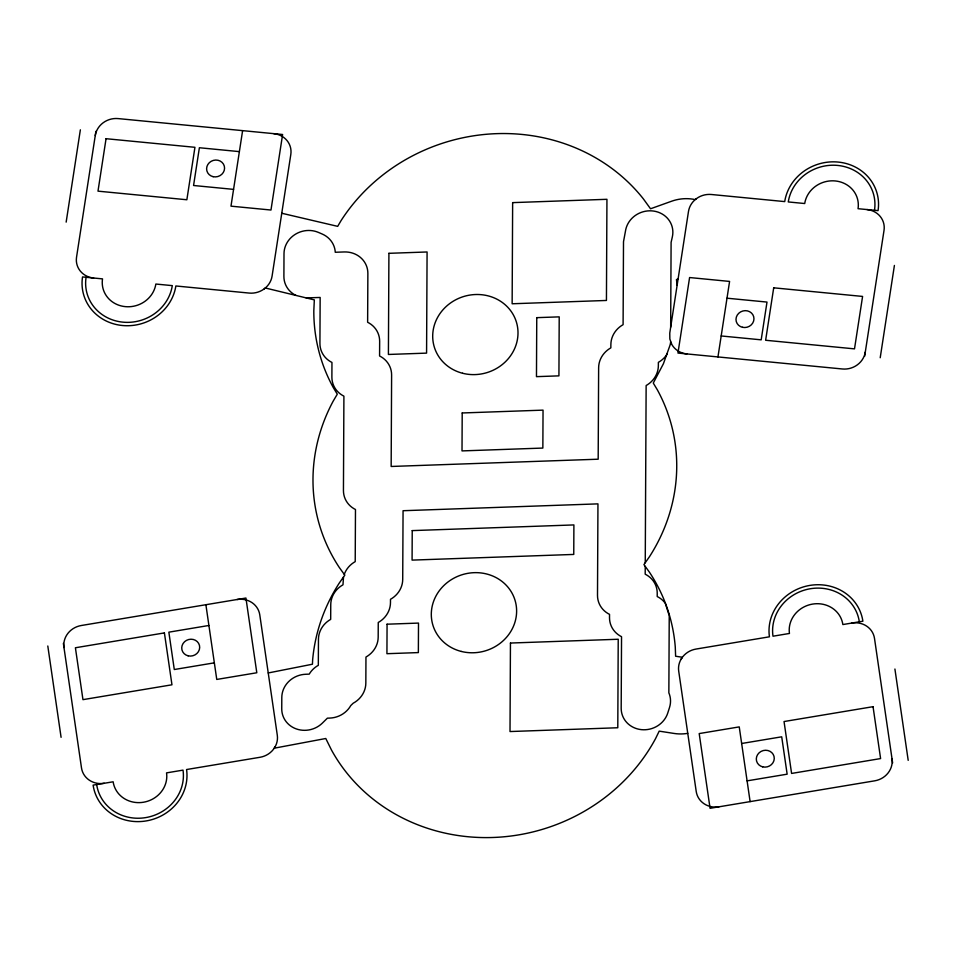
<?xml version="1.0" encoding="UTF-8"?>
<svg xmlns="http://www.w3.org/2000/svg" width="956" height="956" viewBox="0 0 956 956"><rect width="100%" height="100%" fill="white"/><g stroke="black" fill="none" stroke-linecap="round" stroke-linejoin="round"><path stroke-width="1.43" d="M645.24 566.406L645.192 574.209L646.746 575.034A23.948 22.203 -16.9 0 1 657.226 593.234L657.214 596.544L658.756 597.369A23.948 22.203 -16.9 0 1 665.292 603.296L669.236 615.568L668.853 692.873L669.487 694.51A23.948 22.203 -16.9 0 1 669.523 707.476L667.778 712.973A23.948 22.203 -16.9 0 1 641.464 729.655A23.948 22.203 -16.9 0 1 621.185 708.265L621.543 636.684L620.002 635.86A23.948 22.203 -16.9 0 1 609.51 617.66L609.534 614.35L607.98 613.525A23.948 22.203 -16.9 0 1 597.5 595.325L597.954 503.872L403.062 510.719L402.715 579.42A23.948 22.203 -16.9 0 1 392.044 598.36L390.49 599.281L390.478 602.603A23.948 22.203 -16.9 0 1 379.807 621.543L378.253 622.464L378.182 637.162A23.948 22.203 -16.9 0 1 367.51 656.103L365.957 657.035L365.837 683.11A23.948 22.203 -16.9 0 1 353.158 703.246L350.792 705.54A23.948 22.203 -16.9 0 1 329.736 718.087L327.382 718.171L322.196 723.274A23.948 22.203 -16.9 0 1 296.276 728.914A23.948 22.203 -16.9 0 1 281.745 708.814L281.805 697.438A23.948 22.203 -16.9 0 1 305.717 674.267L309.242 674.135L310.174 672.654A23.948 22.203 -16.9 0 1 316.771 666.26L318.324 665.34L318.456 639.265A23.948 22.203 -16.9 0 1 329.127 620.313L330.68 619.392L330.752 604.694A23.948 22.203 -16.9 0 1 341.423 585.753L342.977 584.833L343.515 576.994M645.252 562.714L646.137 385.519L647.69 384.587A23.948 22.203 -16.9 0 0 658.361 365.646L658.373 362.336L659.927 361.404A23.948 22.203 -16.9 0 0 666.523 355.011L667.36 353.684M670.598 341.818L670.503 344.088M670.67 327.179L671.1 242.37L672.331 236.945A23.948 22.203 -16.9 0 0 654.071 211.133A23.948 22.203 -16.9 0 0 625.786 229.392L623.503 241.725L623.097 324.693L621.543 325.614A23.948 22.203 -16.9 0 0 610.872 344.566L610.848 347.876L609.307 348.797A23.948 22.203 -16.9 0 0 598.635 367.749L598.181 459.203L391.159 466.468L391.613 375.015A23.948 22.203 -16.9 0 0 381.121 356.815L379.58 356.002L379.651 341.304A23.948 22.203 -16.9 0 0 369.171 323.104L367.63 322.291L367.869 273.452A23.948 22.203 -16.9 0 0 344.184 251.954L335.257 252.264L335.126 250.699A23.948 22.203 -16.9 0 0 322.172 234.017L318.479 232.428A23.948 22.203 -16.9 0 0 284.004 253.651L283.896 276.404A23.948 22.203 -16.9 0 0 294.376 294.603L295.906 295.416M66.155 222.127L80.364 129.825M95.911 131.342L76.54 257.2A20.327 18.845 -16.9 0 0 93.64 278.017M242.609 130.637L230.982 206.161L270.978 210.033L282.606 134.509L118.174 118.592A20.327 18.845 -16.9 0 0 95.265 135.537M717.956 356.935L729.583 281.423L689.587 277.539L677.959 353.063L842.391 368.98A20.327 18.845 -16.9 0 0 865.3 352.047M864.654 356.241L884.025 230.372A20.327 18.845 -16.9 0 0 866.937 209.555M880.213 357.747L894.41 265.445M670.957 342.606L663.404 363.758L653.271 383.081L657.298 389.749A182.966 169.642 -16.9 0 1 649.494 556.667L643.938 564.602L649.411 572.166A182.966 169.642 -16.9 0 1 675.271 647.033L675.617 656.222L682.393 657.274L680.923 659.461M344.28 574.365L344.841 572.907A23.948 22.203 -16.9 0 1 353.66 562.57L355.214 561.65L355.477 509.5L353.923 508.676A23.948 22.203 -16.9 0 1 343.443 490.476L343.909 396.131L342.368 395.318A23.948 22.203 -16.9 0 1 331.887 377.118L331.959 362.42L330.418 361.607A23.948 22.203 -16.9 0 1 319.925 343.407L320.152 297.459L306.099 297.89M275.077 746.875L274.181 748.201L325.781 738.498L331.457 749.97A182.966 169.642 -16.9 0 0 493.045 837.48A182.966 169.642 -16.9 0 0 655.565 738.594L659.198 731.137L674.123 733.455A40.654 37.702 -16.9 0 0 685.966 733.622L687.758 733.312M264.167 288.915L265.266 287.971L314.333 299.885L313.819 310.736A182.966 169.642 -16.9 0 0 333.262 387.527L337.289 394.183L333.19 401.126A182.966 169.642 -16.9 0 0 339.344 567.553L344.817 575.118L339.272 583.052A182.966 169.642 -16.9 0 0 312.648 659.771L312.445 664.217L268.23 672.964M696.398 198.657L695.048 199.565A40.654 37.702 -16.9 0 0 671.602 201.226L650.534 208.778L643.34 198.848A182.966 169.642 -16.9 0 0 341.065 220.609L337.683 226.357L281.757 213.248M678.091 279.009L676.466 279.582L677.111 285.366M208.898 625.475L168.854 632.167L174.291 669.523L214.347 662.843M741.653 743.493L781.709 736.813L787.147 774.181L747.102 780.861M239.382 151.622L199.386 147.738L193.566 185.5L233.563 189.372M727.002 298.2L766.999 302.072L761.191 339.834L721.194 335.962M894.912 669.021L908.2 760.355M892.629 762.948L874.501 638.405A20.327 18.845 -16.9 0 0 851.76 623.061M750.113 801.618L739.239 726.895L699.195 733.575L710.069 808.298L874.716 780.825A20.327 18.845 -16.9 0 0 892.02 758.801M205.887 604.718L216.761 679.441L256.805 672.761L245.931 598.038L81.284 625.511A20.327 18.845 -16.9 0 0 63.98 647.535M63.371 643.388L81.499 767.931A20.327 18.845 -16.9 0 0 104.24 783.275M47.8 645.993L61.088 737.327M96.676 784.541A43.821 40.63 -16.9 0 0 145.706 817.607A43.821 40.63 -16.9 0 0 183.014 770.13L166.547 772.878A27.103 25.131 -16.9 0 1 143.472 802.239A27.103 25.131 -16.9 0 1 113.143 781.793L93.114 785.127A47.43 43.976 -16.9 0 0 146.184 820.929A47.43 43.976 -16.9 0 0 186.563 769.532L259.996 757.283A20.327 18.845 -16.9 0 0 277.3 735.26L259.781 614.863A20.327 18.845 -16.9 0 0 237.028 599.52M86.076 277.288A43.821 40.63 -16.9 0 0 122.93 322.16A43.821 40.63 -16.9 0 0 172.295 285.629L155.852 284.04A27.103 25.131 -16.9 0 1 125.32 306.637A27.103 25.131 -16.9 0 1 102.519 278.877L82.527 276.941A47.43 43.976 -16.9 0 0 122.404 325.506A47.43 43.976 -16.9 0 0 175.856 285.975L249.181 293.074A20.327 18.845 -16.9 0 0 272.078 276.141L290.815 154.466A20.327 18.845 -16.9 0 0 273.715 133.649M859.325 621.806A43.821 40.63 -16.9 0 0 810.294 588.741A43.821 40.63 -16.9 0 0 772.986 636.206L789.453 633.458A27.103 25.131 -16.9 0 1 812.528 604.096A27.103 25.131 -16.9 0 1 842.857 624.555L862.886 621.209A47.43 43.976 -16.9 0 0 809.816 585.419A47.43 43.976 -16.9 0 0 769.437 636.804L696.004 649.064A20.327 18.845 -16.9 0 0 678.7 671.088L696.219 791.484A20.327 18.845 -16.9 0 0 718.972 806.816M874.489 210.284A43.821 40.63 -16.9 0 0 837.647 165.424A43.821 40.63 -16.9 0 0 788.27 201.943L804.713 203.532A27.103 25.131 -16.9 0 1 835.257 180.947A27.103 25.131 -16.9 0 1 858.046 208.695L878.05 210.631A47.43 43.976 -16.9 0 0 838.161 162.066A47.43 43.976 -16.9 0 0 784.721 201.596L711.395 194.498A20.327 18.845 -16.9 0 0 688.487 211.443L669.762 333.106L669.845 339.033L671.877 344.578A20.327 18.845 -16.9 0 0 686.85 353.923M387.072 624.196L386.929 653.701L418.358 652.59L418.501 623.085L387.072 624.196M388.913 253.316L388.411 354.461L426.579 353.123L427.081 251.978L388.913 253.316M412.227 530.604L412.084 560.108L573.755 554.432L573.899 524.928L412.227 530.604M462.202 412.968L462.011 450.909L542.853 448.065L543.044 410.136L462.202 412.968M510.444 643.041L510.014 731.543L617.791 727.755L618.221 639.253L510.444 643.041M512.643 202.624L512.141 303.769L606.439 300.459L606.941 199.302L512.643 202.624M536.758 317.655L536.471 376.652L558.925 375.863L559.212 316.866L536.758 317.655M106.056 138.704L97.99 191.152L186.862 199.756L194.94 147.308L106.056 138.704M773.703 287.816L765.637 340.264L854.509 348.868L862.587 296.432L773.703 287.816M164.408 632.908L75.404 647.762L82.957 699.649L171.961 684.795L164.408 632.908M873.043 706.687L784.04 721.541L791.592 773.44L880.596 758.574L873.043 706.687M188.141 655.828A9.034 8.377 -16.9 0 0 199.446 645.36A9.034 8.377 -16.9 0 0 184.544 641.763A9.034 8.377 -16.9 0 0 188.141 655.828M213.152 176.681A9.034 8.377 -16.9 0 0 224.29 166.057A9.034 8.377 -16.9 0 0 209.316 162.687A9.034 8.377 -16.9 0 0 213.152 176.681M762.721 766.867A9.034 8.377 -16.9 0 0 774.025 756.399A9.034 8.377 -16.9 0 0 759.124 752.802A9.034 8.377 -16.9 0 0 762.721 766.867M742.537 327.31A9.034 8.377 -16.9 0 0 753.687 316.687A9.034 8.377 -16.9 0 0 738.713 313.305A9.034 8.377 -16.9 0 0 742.537 327.31M461.198 651.418A42.912 39.794 -16.9 0 0 515.595 602.34A42.912 39.794 -16.9 0 0 445.09 584.379A42.912 39.794 -16.9 0 0 461.198 651.418M462.585 373.258A42.912 39.794 -16.9 0 0 516.981 324.192A42.912 39.794 -16.9 0 0 446.476 306.231A42.912 39.794 -16.9 0 0 462.585 373.258"/></g></svg>
